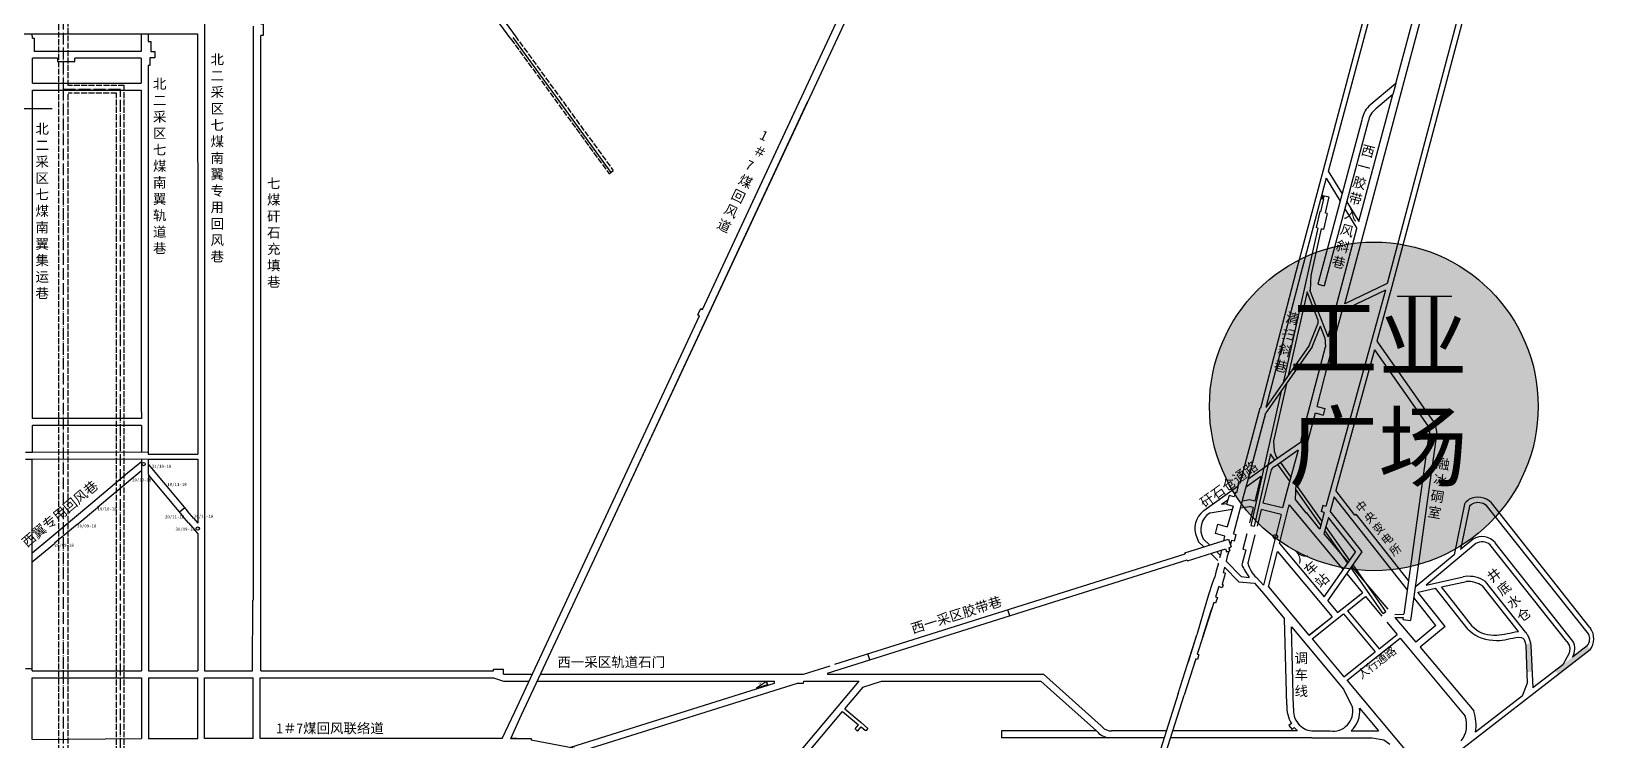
# Model space of a CAD drawing. Header units: millimetres. Extents: x 41513366 to 41522434, y 4590966 to 4600634.
# Drawn here: x 41518487 to 41519438, y 4595710 to 4596142 of the extents above; entities that cross this region are included whole.
import ezdxf

# ---------------------------------------------------------------- set-up
doc = ezdxf.new("R2010")
doc.units = ezdxf.units.MM
for name, pattern in [('ACAD_ISO02W100', [15, 12, -3]), ('ACAD_ISO04W100', [30, 24, -3, 0, -3]), ('新采区边界(5K)', [150, 125, -5, 15, -5])]:
    doc.linetypes.add(name, pattern=pattern)
doc.layers.get('0').update_dxf_attribs({"lineweight": 18})
for name, color, linetype, lineweight in [('12-1煤巷道', 5, 'Continuous', 18), ('12-2采区边界线', 7, 'Continuous', 18), ('2016年12煤进尺', 7, 'Continuous', 18), ('7煤巷道', 6, 'Continuous', 18), ('7煤巷道名称', 6, 'Continuous', 18), ('图纸改动标记', 2, 'Continuous', 18), ('岩巷', 30, 'Continuous', 18), ('岩巷巷道名称', 30, 'Continuous', 18), ('设计', 4, 'Continuous', 18)]:
    doc.layers.add(name, color=color, linetype=linetype, lineweight=lineweight)
doc.styles.add('仿宋_GB2312', font='')
doc.styles.add('正等线体', font='simhei.ttf')
doc.styles.get('仿宋_GB2312').set_extended_font_data('宋体')

msp = doc.modelspace()

# ---------------------------------------------------------------- hatches: boundary and pattern name
at = {"lineweight": -3}
for points in [[(41519399.64, 4595768.7617), (41519399.37, 4595769.9513), (41519399.2496, 4595770.1035), (41519396.5467, 4595768.0379), (41519397.2035, 4595751.851), (41519400.4009, 4595751.9807)], [(41519435.7684, 4595765.4215), (41519433.9895, 4595767.8384), (41519414.4714, 4595752.7218), (41519416.3083, 4595750.35)]]:
    msp.add_hatch(color=140, dxfattribs=at).paths.add_polyline_path(points, flags=0)
at = {"layer": '2016年12煤进尺', "lineweight": -3, "ltscale": 2}
h = msp.add_hatch(color=256, dxfattribs=at)
h.set_gradient(color1=(255, 255, 0), color2=(0, 255, 0), tint=1)
edge = h.paths.add_edge_path()
edge.add_arc((41519304.125, 4595913.485), 100, 0, 360)
at = {"layer": '岩巷', "lineweight": -3}
h = msp.add_hatch(color=140, dxfattribs=at)
edge = h.paths.add_edge_path(flags=0)
edge.add_arc((41519367.4102, 4595846.6909), 11.5036, 80.8345656, 80.9321199)
edge.add_line((41519369.2232, 4595858.0507), (41519369.0151, 4595858.0757))
edge.add_line((41519369.0151, 4595858.0757), (41519365.6046, 4595857.4856))
edge.add_line((41519365.6046, 4595857.4856), (41519369.2425, 4595858.0476))
h = msp.add_hatch(color=256, dxfattribs=at)
edge = h.paths.add_edge_path(flags=0)
edge.add_line((41519370.3479, 4595772.3365), (41519372.6669, 4595771.7249))
edge.add_spline(control_points=[(41519372.6669, 4595771.7249), (41519372.6679, 4595771.7247), (41519372.669, 4595771.7244), (41519372.6701, 4595771.7242)], knot_values=[0, 0, 0, 0, 0.00328464, 0.00328464, 0.00328464, 0.00328464], weights=[1, 1, 1, 1], degree=3, periodic=0)
edge.add_line((41519372.6701, 4595771.7242), (41519376.8006, 4595771.1573))
edge.add_line((41519376.8006, 4595771.1573), (41519370.3479, 4595772.3365))
h = msp.add_hatch(color=140, dxfattribs=at)
edge = h.paths.add_edge_path(flags=0)
edge.add_line((41519425.9098, 4595762.8889), (41519425.9812, 4595763.1432))
edge.add_line((41519425.9812, 4595763.1432), (41519426.1567, 4595763.772))
edge.add_line((41519426.1567, 4595763.772), (41519424.9905, 4595760.8688))
edge.add_line((41519424.9905, 4595760.8688), (41519425.2991, 4595761.4444))
edge.add_line((41519425.2991, 4595761.4444), (41519425.4946, 4595761.8317))
edge.add_line((41519425.4946, 4595761.8317), (41519425.6337, 4595762.1774))
edge.add_line((41519425.6337, 4595762.1774), (41519425.8051, 4595762.5866))
edge.add_arc((41519416.2452, 4595766.0675), 10.1739, 339.9926407, 341.7945488)
h = msp.add_hatch(color=140, dxfattribs=at)
edge = h.paths.add_edge_path(flags=0)
edge.add_line((41519425.76, 4595769.6699), (41519425.5424, 4595770.1455))
edge.add_line((41519425.5424, 4595770.1455), (41519425.3443, 4595770.6054))
edge.add_line((41519425.3443, 4595770.6054), (41519426.2854, 4595767.5525))
edge.add_line((41519426.2854, 4595767.5525), (41519426.2289, 4595767.9535))
edge.add_line((41519426.2289, 4595767.9535), (41519426.1767, 4595768.2753))
edge.add_arc((41519416.2447, 4595766.0674), 10.1744, 12.5327362, 12.8325188)
edge.add_line((41519426.165, 4595768.3272), (41519425.9943, 4595768.917))
edge.add_line((41519425.9943, 4595768.917), (41519425.8211, 4595769.5041))
edge.add_arc((41519416.2452, 4595766.0675), 10.1739, 19.7416584, 20.7369222)
h = msp.add_hatch(color=140, dxfattribs=at)
edge = h.paths.add_edge_path(flags=0)
edge.add_line((41519426.4174, 4595766.2502), (41519426.407, 4595766.4807))
edge.add_line((41519426.407, 4595766.4807), (41519426.3809, 4595766.9417))
edge.add_line((41519426.3809, 4595766.9417), (41519426.3424, 4595767.3144))
edge.add_line((41519426.3424, 4595767.3144), (41519426.2391, 4595764.1623))
edge.add_arc((41519416.2451, 4595766.0675), 10.1739, 349.206641, 352.3249143)
edge.add_line((41519426.3279, 4595764.7088), (41519426.3462, 4595764.8765))
edge.add_line((41519426.3462, 4595764.8765), (41519426.3677, 4595765.0463))
edge.add_arc((41519416.2452, 4595766.0675), 10.1739, 354.2393118, 355.5571666)
edge.add_line((41519426.3885, 4595765.2794), (41519426.4027, 4595765.5195))
edge.add_line((41519426.4027, 4595765.5195), (41519426.41, 4595765.6377))
edge.add_arc((41519416.2451, 4595766.0675), 10.174, 357.5788368, 361.0285887)

# ---------------------------------------------------------------- linework, layer by layer
at = {"color": 1, "lineweight": -3, "ltscale": 0.001}
msp.add_line((41518780.241, 4596137.8456), (41518839.956, 4596055.863), dxfattribs=at)
at = {"color": 3, "lineweight": -3, "ltscale": 0.001}
msp.add_line((41518838.8243, 4596055.0388), (41518841.4109, 4596056.9228), dxfattribs=at)
at = {"color": 3, "lineweight": -3}
for centre in [(41518555.65, 4595878.394), (41518588.571, 4595839.161)]:
    msp.add_circle(centre, 1, dxfattribs=at)
at = {"lineweight": -3}
msp.add_circle((41519244.2795, 4595834.1239), 1.3205, dxfattribs=at)
at = {"layer": '12-1煤巷道', "color": 3, "linetype": 'ByBlock', "lineweight": -3, "ltscale": 2}
msp.add_lwpolyline([(41518487.891, 4595753.7653), (41518483.691, 4595753.7653)], dxfattribs=at)
at = {"layer": '12-2采区边界线', "linetype": '新采区边界(5K)', "lineweight": -3}
msp.add_line((41518499.9987, 4596094.4575), (41516900, 4596094.4575), dxfattribs=at)
at = {"layer": '2016年12煤进尺', "color": 2, "lineweight": -3, "ltscale": 2}
for p, q in [((41519317.4664, 4596109.8829), (41519315.6704, 4596103.1666)), ((41518580.7115, 4595851.8048), (41518577.4909, 4595849.109))]:
    msp.add_line(p, q, dxfattribs=at)
at = {"layer": '2016年12煤进尺', "color": 30, "lineweight": -3, "ltscale": 2}
msp.add_line((41519318.318, 4595980.4673), (41519351.6007, 4595980.4673), dxfattribs=at)
at = {"layer": '2016年12煤进尺', "lineweight": 30, "ltscale": 2}
msp.add_circle((41519304.125, 4595913.485), 100, dxfattribs=at)
at = {"layer": '7煤巷道', "lineweight": -3}
for p, q in [((41518827.083, 4595814.5363), (41519025.8263, 4596240.7427)), ((41518895.6539, 4595972.4717), (41519021.6573, 4596242.6867)), ((41518779.1093, 4596137.0214), (41518749.9214, 4596177.0934)), ((41518752.508, 4596178.9774), (41518781.6959, 4596138.9054)), ((41518456.9335, 4596140.232), (41518554.197, 4596140.232)), ((41518487.9337, 4596137.46), (41518487.9335, 4596140.232)), ((41518626.884, 4596085.477), (41518626.884, 4596139.1949)), ((41518487.9354, 4596110.0632), (41518487.9344, 4596125.26)), ((41518497.835, 4596125.26), (41518487.9344, 4596125.26)), ((41518497.835, 4596129.46), (41518489.0342, 4596129.46)), ((41518554.187, 4596129.46), (41518497.835, 4596129.46)), ((41518503.335, 4596125.26), (41518497.835, 4596125.26)), ((41518503.335, 4596125.26), (41518503.335, 4596123.26)), ((41518554.1832, 4596125.26), (41518513.835, 4596125.26)), ((41518513.835, 4596123.26), (41518513.835, 4596125.26)), ((41518562.387, 4596125.4561), (41518559.3833, 4596125.4589)), ((41518559.987, 4596129.4561), (41518562.387, 4596129.4561)), ((41518562.387, 4596129.4561), (41518562.387, 4596125.4561)), ((41518503.335, 4596123.26), (41518513.835, 4596123.26)), ((41518487.9479, 4595906.051), (41518487.9356, 4596105.8632)), ((41518827.083, 4595814.5363), (41518959.827, 4596099.2067)), ((41518895.6539, 4595972.4717), (41518955.658, 4596101.1507)), ((41518892.7914, 4595969.1723), (41518894.5664, 4595972.9788)), ((41518894.5664, 4595972.9788), (41518895.6539, 4595972.4717)), ((41518822.914, 4595816.4803), (41518893.879, 4595968.6652)), ((41518892.6563, 4595966.0432), (41518893.879, 4595968.6652)), ((41518892.7914, 4595969.1723), (41518893.879, 4595968.6652)), ((41518487.9492, 4595885.6339), (41518487.9482, 4595901.851)), ((41518483.7492, 4595885.6277), (41518487.9492, 4595885.6339)), ((41518483.7494, 4595881.4206), (41518487.9494, 4595881.4269)), ((41518487.891, 4595752.4653), (41518487.891, 4595881.4268)), ((41518554.293, 4595881.5263), (41518558.4933, 4595881.2961)), ((41518558.4885, 4595884.4961), (41518588.5799, 4595884.4878)), ((41518558.4933, 4595881.2961), (41518588.5803, 4595881.2878)), ((41518822.914, 4595816.4803), (41518842.6022, 4595858.7019)), ((41518827.083, 4595814.5363), (41518846.7713, 4595856.7578)), ((41518781.4829, 4595727.6311), (41518822.914, 4595816.4803)), ((41518785.652, 4595725.687), (41518827.083, 4595814.5363)), ((41518487.891, 4595710.7548), (41518487.891, 4595748.2653)), ((41518588.533, 4595711.152), (41518588.533, 4595748.2738)), ((41518592.733, 4595711.352), (41518592.733, 4595748.2741)), ((41518773.8919, 4595711.352), (41518781.4829, 4595727.6311)), ((41518778.9674, 4595711.352), (41518785.652, 4595725.687)), ((41518588.533, 4595711.152), (41518558.616, 4595711.152)), ((41518622.284, 4595711.352), (41518592.733, 4595711.352)), ((41518622.284, 4595711.352), (41518592.733, 4595711.352)), ((41518773.8919, 4595711.352), (41518626.484, 4595711.352)), ((41518782.7592, 4595711.352), (41518778.9674, 4595711.352)), ((41518782.7592, 4595711.352), (41518779.4743, 4595711.352))]:
    msp.add_line(p, q, dxfattribs=at)
at = {"layer": '7煤巷道', "lineweight": -3, "ltscale": 0.3}
msp.add_line((41518456.9335, 4596140.232), (41518588.4872, 4596140.232), dxfattribs=at)
at = {"layer": '7煤巷道', "lineweight": -3}
for points in [[(41518592.6523, 4596260.6741), (41518592.668, 4596188.3853), (41518592.7, 4596108.0844, -0.00001825), (41518592.7, 4596108.0843), (41518592.73, 4596015.9194), (41518592.773, 4595936.3565, -0.00010203), (41518592.773, 4595936.3561), (41518592.7339, 4595752.4741)], [(41518588.4872, 4596140.232), (41518588.5, 4596108.0828), (41518588.53, 4596015.9179, 0.00005374), (41518588.53, 4596015.9172), (41518588.573, 4595936.3549), (41518588.5799, 4595884.4878)]]:
    msp.add_lwpolyline(points, format="xyb", dxfattribs=at)
for points in [[(41518709.4582, 4596208.2408), (41518691.9107, 4596195.4594), (41518692.3817, 4596194.8127), (41518656.0072, 4596168.3193), (41518655.5369, 4596168.9651), (41518649.8786, 4596164.8439), (41518650.4086, 4596164.1163), (41518646.6903, 4596161.4081), (41518646.1604, 4596162.1356), (41518626.884, 4596148.0949), (41518626.884, 4596146.1949), (41518628.384, 4596146.1949), (41518628.384, 4596139.1949), (41518626.884, 4596139.1949)], [(41518622.284, 4596144.7453), (41518622.284, 4595795.477)], [(41518487.9342, 4596137.46), (41518489.0342, 4596137.46), (41518489.0342, 4596129.46)], [(41518554.197, 4596140.232), (41518554.187, 4596129.46)], [(41518558.387, 4596135.46), (41518559.987, 4596135.46), (41518559.987, 4596129.46)], [(41518558.397, 4596140.232), (41518558.3926, 4596135.46)], [(41518554.1832, 4596125.26), (41518554.1691, 4596110.0811)], [(41518559.3833, 4596125.46), (41518559.3833, 4596120.96), (41518558.3792, 4596120.9609)], [(41518558.3792, 4596120.9609), (41518558.316, 4596052.6032), (41518558.368, 4596002.4409), (41518558.365, 4595985.4028), (41518558.445, 4595913.538), (41518558.4885, 4595884.4961)], [(41518487.9354, 4596110.0632), (41518554.1691, 4596110.0811)], [(41518487.9356, 4596105.8632), (41518554.1653, 4596105.8811)], [(41518554.1653, 4596105.8811), (41518554.116, 4596052.604), (41518554.168, 4596002.44), (41518554.165, 4595985.403), (41518554.245, 4595913.537), (41518554.2562, 4595906.051)], [(41518626.884, 4595752.477), (41518626.884, 4596085.477)], [(41518554.2562, 4595906.051), (41518487.9479, 4595906.051)], [(41518554.2625, 4595901.851), (41518487.9482, 4595901.851)], [(41518554.2625, 4595901.851), (41518554.2867, 4595885.7333)], [(41518487.9492, 4595885.6339), (41518558.4866, 4595885.7396)], [(41518487.9494, 4595881.4269), (41518554.293, 4595881.5263)], [(41518554.293, 4595881.5263), (41518554.321, 4595862.799), (41518554.415, 4595818.215), (41518554.415, 4595772.965), (41518554.4153, 4595752.4709)], [(41518558.4933, 4595881.2961), (41518558.521, 4595862.8004), (41518558.615, 4595818.2169), (41518558.615, 4595772.965), (41518558.6153, 4595752.4712)], [(41518588.5803, 4595881.2878), (41518588.5665, 4595842.4381)], [(41518588.5642, 4595835.9174), (41518588.5345, 4595752.4738)], [(41518621.884, 4595752.4766), (41518622.0773, 4595795.477)], [(41518487.891, 4595752.4653), (41518554.4153, 4595752.4709)], [(41518487.891, 4595748.2653), (41518554.4154, 4595748.2709)], [(41518554.4154, 4595748.2709), (41518554.416, 4595711.3525)], [(41518558.6153, 4595752.4712), (41518588.5345, 4595752.4738)], [(41518558.6154, 4595748.2712), (41518588.533, 4595748.2738)], [(41518558.6154, 4595748.2712), (41518558.616, 4595711.152)], [(41518592.733, 4595748.2741), (41518622.3145, 4595748.2766)], [(41518592.7339, 4595752.4741), (41518621.884, 4595752.4765)], [(41518622.284, 4595711.352), (41518622.3145, 4595748.2766)], [(41518626.484, 4595711.352), (41518626.5141, 4595748.2769)], [(41518626.5141, 4595748.2769), (41518639.2533, 4595748.278), (41518679.6813, 4595748.281), (41518768.564, 4595748.3012)], [(41518626.884, 4595752.477), (41518639.2529, 4595752.478), (41518679.6809, 4595752.481), (41518768.564, 4595752.5012)], [(41518487.891, 4595710.7548), (41518554.416, 4595711.3525)], [(41518778.9674, 4595711.352), (41518791.494, 4595711.352), (41518791.494, 4595710.652), (41519051.0502, 4595661.0141)]]:
    msp.add_lwpolyline(points, dxfattribs=at)
at = {"layer": '图纸改动标记', "color": 3, "linetype": 'ACAD_ISO02W100', "lineweight": -3, "ltscale": 0.3}
for p, q in [((41518504.1, 4596106.342), (41518504.1, 4596148.5)), ((41518509.7, 4596108.642), (41518509.7, 4596148.5)), ((41518779.1093, 4596137.0214), (41518838.8244, 4596055.0387)), ((41518781.6959, 4596138.9054), (41518841.411, 4596056.9228)), ((41518504.1, 4595298.824), (41518504.1, 4596106.342)), ((41518543.8, 4596108.642), (41518509.7, 4596108.642)), ((41518543.8, 4596038.104), (41518543.8, 4596108.642)), ((41518539.2, 4596104.042), (41518509.7, 4596104.042)), ((41518509.7, 4595298.824), (41518509.7, 4596104.042)), ((41518539.2, 4596038.104), (41518539.2, 4596104.042)), ((41518539.2, 4595595.112), (41518539.2, 4596038.104)), ((41518543.8, 4595595.112), (41518543.8, 4596038.104))]:
    msp.add_line(p, q, dxfattribs=at)
at = {"layer": '图纸改动标记', "color": 3, "linetype": 'ByBlock', "lineweight": -3, "ltscale": 2}
for points in [[(41519082.6044, 4595786.0198), (41519081.4315, 4595789.7392)], [(41518997.5204, 4595759.1903), (41518996.3476, 4595762.9097)]]:
    msp.add_lwpolyline(points, dxfattribs=at)
at = {"layer": '岩巷', "lineweight": -3}
for p, q in [((41519327.0781, 4596258.6528), (41519273.2411, 4596057.2658)), ((41519327.0781, 4596258.6528), (41519273.2411, 4596057.2658)), ((41519328.8349, 4596252.834), (41519276.3325, 4596056.4394)), ((41519317.4664, 4596109.8829), (41519346.3949, 4596218.0586)), ((41519357.7349, 4596159.468), (41519312.2539, 4595988.1733)), ((41519360.8259, 4596158.6398), (41519315.1117, 4595986.4671)), ((41519317.4664, 4596109.8829), (41519301.015, 4596096.1252)), ((41519295.0236, 4596025.9598), (41519315.6704, 4596103.1666)), ((41519315.6704, 4596103.1666), (41519305.3113, 4596094.5038)), ((41519315.6704, 4596103.1666), (41519305.3113, 4596094.5038)), ((41519273.2411, 4596057.2658), (41519256.6791, 4595995.1598)), ((41519273.2411, 4596057.2658), (41519256.6791, 4595995.1598)), ((41519275.2213, 4596052.2725), (41519259.771, 4595994.3353)), ((41519275.2213, 4596052.2725), (41519259.771, 4595994.3353)), ((41519275.2213, 4596052.2725), (41519259.771, 4595994.3353)), ((41519273.2411, 4596057.2658), (41519273.2411, 4596057.2658)), ((41519275.2213, 4596052.2725), (41519283.6619, 4596038.4381)), ((41519275.2213, 4596052.2725), (41519283.6619, 4596038.4381)), ((41519275.2213, 4596052.2725), (41519283.6619, 4596038.4381)), ((41519276.3615, 4596056.5477), (41519284.8061, 4596042.7067)), ((41519276.3615, 4596056.5477), (41519284.8061, 4596042.7067)), ((41519276.3615, 4596056.5477), (41519284.8061, 4596042.7067)), ((41519273.4297, 4596039.6622), (41519271.6688, 4596031.862)), ((41519272.5055, 4596041.9258), (41519272.0589, 4596039.9763)), ((41519272.0589, 4596039.9763), (41519273.4297, 4596039.6622)), ((41519272.6558, 4596041.6862), (41519272.2985, 4596040.1266)), ((41519272.2985, 4596040.1266), (41519273.6305, 4596041.4628)), ((41519272.2985, 4596040.1266), (41519273.2732, 4596039.9032)), ((41519272.5055, 4596041.9258), (41519276.7795, 4596040.9466)), ((41519272.6558, 4596041.6862), (41519273.6305, 4596041.4628)), ((41519273.6305, 4596041.4628), (41519273.2732, 4596039.9032)), ((41519276.7795, 4596040.9466), (41519274.5844, 4596031.1889)), ((41519271.1803, 4596031.9687), (41519268.9794, 4596022.2199)), ((41519271.6688, 4596031.862), (41519271.2289, 4596031.9636)), ((41519275.7555, 4596030.927), (41519273.559, 4596021.1626)), ((41519275.8084, 4596030.9063), (41519274.5844, 4596031.1889)), ((41519286.539, 4596033.7223), (41519293.8813, 4596021.6881)), ((41519287.6833, 4596037.991), (41519295.0236, 4596025.9598)), ((41519270.1486, 4596021.95), (41519248.8903, 4595927.7857)), ((41519272.0974, 4596021.5001), (41519265.7142, 4595993.1249)), ((41519270.1486, 4596021.95), (41519268.9794, 4596022.2199)), ((41519270.1486, 4596021.95), (41519270.1486, 4596021.95)), ((41519273.5589, 4596021.1626), (41519272.0974, 4596021.5001)), ((41519276.2806, 4595955.872), (41519293.8813, 4596021.6881)), ((41519256.6791, 4595995.1598), (41519235.1446, 4595912.4225)), ((41519256.6791, 4595995.1598), (41519235.1446, 4595912.4225)), ((41519259.786, 4595994.3937), (41519238.4627, 4595912.8583)), ((41519259.786, 4595994.3937), (41519238.4627, 4595912.8583)), ((41519256.6791, 4595995.1598), (41519256.6791, 4595995.1598)), ((41519265.7142, 4595993.1249), (41519265.3789, 4595984.2216)), ((41519263.4856, 4595983.2181), (41519252.0254, 4595932.2738)), ((41519262.1365, 4595987.212), (41519262.1365, 4595987.212)), ((41519270.0544, 4595966.3495), (41519263.4856, 4595983.2181)), ((41519265.2797, 4595984.1226), (41519265.3789, 4595984.2216)), ((41519276.2806, 4595955.872), (41519265.2797, 4595984.1226)), ((41519265.6385, 4595988.2132), (41519265.6385, 4595988.2132)), ((41519270.0772, 4595987.7593), (41519273.9408, 4595986.7237)), ((41519311.1441, 4595984.1067), (41519274.9872, 4595852.5734)), ((41519311.1441, 4595984.1067), (41519284.8475, 4595971.6497)), ((41519312.2539, 4595988.1733), (41519286.4061, 4595975.9289)), ((41519315.1117, 4595986.4671), (41519305.9687, 4595953.2062)), ((41519264.7406, 4595950.4761), (41519270.0851, 4595963.6467)), ((41519269.3996, 4595963.3185), (41519269.3996, 4595963.3185)), ((41519270.0544, 4595966.3495), (41519270.0851, 4595963.6467)), ((41519272.8632, 4595964.648), (41519272.8632, 4595964.648)), ((41519278.8423, 4595949.1937), (41519284.8475, 4595971.6497)), ((41519266.5938, 4595949.7241), (41519271.6635, 4595962.2173)), ((41519274.417, 4595955.1463), (41519271.6635, 4595962.2173)), ((41519274.417, 4595955.1463), (41519274.6447, 4595949.7385)), ((41519264.7406, 4595950.4761), (41519238.4627, 4595912.8583)), ((41519266.6207, 4595949.794), (41519238.4941, 4595909.5073)), ((41519259.9967, 4595893.2377), (41519274.6447, 4595949.7385)), ((41519264.7406, 4595950.4761), (41519264.7406, 4595950.4761)), ((41519269.5566, 4595913.3765), (41519278.8423, 4595949.1937)), ((41519304.5232, 4595947.948), (41519280.9832, 4595862.3131)), ((41519304.5232, 4595947.948), (41519336.9595, 4595901.6244)), ((41519305.9687, 4595953.2062), (41519340.3999, 4595904.0334)), ((41519250.9019, 4595927.2794), (41519243.0303, 4595892.2878)), ((41519247.76, 4595922.7792), (41519229.2973, 4595840.9982)), ((41519235.1436, 4595912.4215), (41519234.8943, 4595912.488)), ((41519235.1446, 4595912.4225), (41519235.1446, 4595912.4225)), ((41519264.0623, 4595892.1837), (41519268.5528, 4595909.5044)), ((41519268.5528, 4595909.5044), (41519273.3824, 4595908.2103)), ((41519269.5566, 4595913.3765), (41519274.3862, 4595912.0824)), ((41519274.3862, 4595912.0824), (41519273.3824, 4595908.2103)), ((41519338.1399, 4595896.7066), (41519337.8614, 4595894.7261)), ((41519259.5278, 4595891.5601), (41519240.6313, 4595878.4844)), ((41519243.0282, 4595892.3152), (41519243.514, 4595886.1671)), ((41519264.0755, 4595892.2164), (41519256.7576, 4595866.1646)), ((41519259.9967, 4595893.2377), (41519259.5278, 4595891.5601)), ((41519337.4564, 4595894.7809), (41519322.3149, 4595786.9787)), ((41519342.2902, 4595896.124), (41519326.4299, 4595783.2044)), ((41519337.8614, 4595894.7261), (41519337.4566, 4595894.7829)), ((41518545.8822, 4595872.9391), (41518554.2952, 4595879.9986)), ((41518558.4978, 4595878.2678), (41518560.4872, 4595875.8989)), ((41519242.2124, 4595879.6233), (41519227.4345, 4595869.0737)), ((41519241.293, 4595884.5649), (41519231.4057, 4595840.6125)), ((41519239.631, 4595886.9189), (41519239.631, 4595886.9189)), ((41519243.96, 4595880.7877), (41519241.293, 4595884.5649)), ((41519241.994, 4595878.981), (41519241.994, 4595878.981)), ((41519243.514, 4595886.1671), (41519244.4856, 4595883.4166)), ((41519258.1794, 4595886.7357), (41519244.0968, 4595876.991)), ((41519245.6047, 4595881.9258), (41519244.419, 4595883.6051)), ((41519245.6816, 4595878.1972), (41519245.6816, 4595878.1972)), ((41519252.9559, 4595868.0466), (41519245.8057, 4595878.1735)), ((41519253.6502, 4595870.5308), (41519247.4505, 4595879.3116)), ((41519258.1794, 4595886.7357), (41519250.5637, 4595859.4878)), ((41518524.8144, 4595855.2612), (41518545.882, 4595872.9393)), ((41518527.5456, 4595852.0703), (41518548.5819, 4595869.7218)), ((41518548.5819, 4595869.7218), (41518554.3034, 4595874.5228)), ((41518558.5076, 4595871.7235), (41518579.1837, 4595847.0923)), ((41518560.4872, 4595875.8989), (41518582.3991, 4595849.7914)), ((41519235.4421, 4595870.8072), (41519226.4775, 4595864.402)), ((41519235.4421, 4595870.8072), (41519231.7299, 4595855.8242)), ((41519241.595, 4595874.8502), (41519236.5832, 4595854.6217)), ((41519221.6213, 4595864.9237), (41519200.6916, 4595849.9825)), ((41519233.6511, 4595860.3031), (41519233.6511, 4595860.3031)), ((41519235.7542, 4595859.8561), (41519235.7542, 4595859.8561)), ((41519250.5637, 4595859.4878), (41519248.6193, 4595851.6396)), ((41519250.5637, 4595859.4878), (41519250.5637, 4595859.4878)), ((41519256.7668, 4595866.3857), (41519256.3637, 4595856.7208)), ((41519271.8749, 4595841.2512), (41519256.6197, 4595862.8575)), ((41519272.561, 4595843.7471), (41519256.7562, 4595866.1317)), ((41519292.6728, 4595847.2414), (41519280.9477, 4595862.3589)), ((41518512.4642, 4595844.8982), (41518524.8144, 4595855.2612)), ((41518515.1639, 4595841.6808), (41518527.5141, 4595852.0438)), ((41518586.1596, 4595845.3134), (41518582.4005, 4595849.7926)), ((41519200.6916, 4595849.9825), (41519200.597, 4595849.9029)), ((41519200.597, 4595849.9029), (41519200.597, 4595849.9029)), ((41519204.4737, 4595848.6802), (41519217.9394, 4595850.8366)), ((41519215.2522, 4595856.3815), (41519211.4789, 4595853.6854)), ((41519214.6799, 4595854.2445), (41519211.4789, 4595853.6854)), ((41519223.013, 4595851.649), (41519228.4406, 4595852.5182)), ((41519228.4195, 4595856.6444), (41519224.1466, 4595855.898)), ((41519231.7299, 4595855.8242), (41519228.4195, 4595856.6444)), ((41519230.768, 4595851.9416), (41519228.4406, 4595852.5182)), ((41519230.768, 4595851.9416), (41519228.4423, 4595842.5547)), ((41519235.6212, 4595850.7391), (41519233.1158, 4595840.6271)), ((41519247.6573, 4595847.757), (41519235.6212, 4595850.7391)), ((41519248.6193, 4595851.6396), (41519236.5832, 4595854.6217)), ((41519246.7095, 4595830.1391), (41519252.5276, 4595853.6126)), ((41519252.5276, 4595853.6126), (41519285.5046, 4595814.0281)), ((41519256.3637, 4595856.7208), (41519262.812, 4595848.6668)), ((41519273.0588, 4595853.1036), (41519272.0515, 4595849.4395)), ((41519273.98, 4595848.9094), (41519272.0515, 4595849.4395)), ((41519274.9872, 4595852.5734), (41519273.0588, 4595853.1036)), ((41519279.9052, 4595858.3914), (41519277.513, 4595849.6891)), ((41519297.0737, 4595824.9707), (41519277.513, 4595849.6891)), ((41519324.4406, 4595802.1127), (41519279.9052, 4595858.3914)), ((41519359.2471, 4595853.9108), (41519352.9903, 4595823.1026)), ((41519362.2848, 4595852.7901), (41519356.9187, 4595826.3671)), ((41519359.4026, 4595854.2866), (41519359.2488, 4595853.9023)), ((41519359.7618, 4595854.7887), (41519359.4026, 4595854.2866)), ((41519360.2456, 4595855.3325), (41519359.7618, 4595854.7887)), ((41519361.0923, 4595856.0576), (41519360.2456, 4595855.3325)), ((41519362.1676, 4595856.9304), (41519361.0923, 4595856.0576)), ((41519361.8879, 4595850.8359), (41519361.8879, 4595850.8359)), ((41519362.2911, 4595852.8101), (41519362.2848, 4595852.7901)), ((41519362.2848, 4595852.7901), (41519362.2848, 4595852.7901)), ((41519362.3914, 4595853.0182), (41519362.2911, 4595852.8101)), ((41519362.5225, 4595853.1723), (41519362.3914, 4595853.0182)), ((41519362.522, 4595853.1726), (41519363.3469, 4595853.7907)), ((41519363.3469, 4595853.7907), (41519364.1203, 4595854.2285)), ((41519364.2037, 4595854.2587), (41519364.1035, 4595854.2201)), ((41519434.6508, 4595775.0014), (41519372.7281, 4595853.2522)), ((41519435.6498, 4595778.8957), (41519375.6432, 4595854.7252)), ((41518498.6622, 4595833.3163), (41518512.4645, 4595844.8978)), ((41518515.1639, 4595841.6808), (41518501.413, 4595830.1466)), ((41518582.9433, 4595842.6136), (41518579.1837, 4595847.0923)), ((41518582.9385, 4595842.6095), (41518585.5102, 4595839.5459)), ((41518586.1596, 4595845.3134), (41518588.5665, 4595842.4381)), ((41519204.4737, 4595848.6802), (41519204.4737, 4595848.6802)), ((41519229.2973, 4595840.9982), (41519231.4057, 4595840.6125)), ((41519247.6573, 4595847.757), (41519236.9607, 4595804.5843)), ((41519262.7819, 4595848.6947), (41519263.1294, 4595848.9769)), ((41519271.1954, 4595838.7795), (41519263.1272, 4595848.9752)), ((41519273.98, 4595848.9094), (41519271.1954, 4595838.7795)), ((41519276.461, 4595845.8618), (41519273.7325, 4595835.9361)), ((41519289.5078, 4595819.7449), (41519274.9497, 4595840.3639)), ((41519293.0853, 4595824.8539), (41519276.461, 4595845.8618)), ((41519292.6658, 4595847.2687), (41519293.3681, 4595847.8244)), ((41519325.2095, 4595807.587), (41519293.3681, 4595847.8244)), ((41518487.891, 4595824.2781), (41518498.6622, 4595833.3163)), ((41518487.891, 4595818.7959), (41518501.3596, 4595830.1017)), ((41518585.5102, 4595839.5459), (41518588.5642, 4595835.9174)), ((41519195.953, 4595836.8029), (41519195.953, 4595836.8029)), ((41519196.4228, 4595833.6749), (41519197.4559, 4595831.1518)), ((41519197.4559, 4595831.1518), (41519200.7803, 4595827.9501)), ((41519199.6406, 4595836.0191), (41519199.6406, 4595836.0191)), ((41519200.3257, 4595832.8721), (41519204.2755, 4595829.0523)), ((41519215.7967, 4595832.6852), (41519217.3003, 4595827.9167)), ((41519226.7879, 4595835.8774), (41519224.4632, 4595826.4949)), ((41519231.8208, 4595835.4001), (41519227.5074, 4595817.9907)), ((41519271.246, 4595831.1437), (41519271.246, 4595831.1437)), ((41519273.7325, 4595835.9361), (41519288.5773, 4595818.4161)), ((41519288.2887, 4595818.004), (41519274.2636, 4595837.8681)), ((41519364.5312, 4595832.6933), (41519356.9187, 4595826.3671)), ((41519377.8978, 4595830.5716), (41519377.9108, 4595830.5601)), ((41519377.9108, 4595830.5601), (41519378.0267, 4595830.4415)), ((41519425.305, 4595770.6967), (41519378.0267, 4595830.4415)), ((41519189.1715, 4595824.2895), (41519189.3369, 4595823.765)), ((41519204.8813, 4595824.0006), (41519208.8298, 4595820.1978)), ((41519208.3637, 4595825.0987), (41519210.6536, 4595822.8843)), ((41519213.9623, 4595826.8641), (41519214.5491, 4595825.0034)), ((41519214.5137, 4595824.9922), (41519216.4565, 4595825.6048)), ((41519215.8698, 4595827.4656), (41519216.4565, 4595825.6048)), ((41519216.9996, 4595829.6151), (41519216.9996, 4595829.6151)), ((41519216.9996, 4595829.6141), (41519216.9996, 4595829.6141)), ((41519226.3065, 4595826.0856), (41519223.8234, 4595817.1165)), ((41519224.4632, 4595826.4949), (41519226.3065, 4595826.0856)), ((41519240.1362, 4595803.618), (41519245.4593, 4595825.095)), ((41519243.073, 4595828.878), (41519243.073, 4595828.878)), ((41519352.9903, 4595823.1026), (41519329.2645, 4595803.3857)), ((41519366.2224, 4595829.938), (41519335.9546, 4595804.7846)), ((41519421.5049, 4595770.342), (41519374.7274, 4595829.4541)), ((41519421.5049, 4595770.342), (41519374.7274, 4595829.4541)), ((41519190.5098, 4595820.0455), (41519190.6752, 4595819.521)), ((41519208.8298, 4595820.1978), (41519208.8298, 4595820.1978)), ((41519208.8298, 4595820.1978), (41519209.2614, 4595819.7588)), ((41519212.4668, 4595812.4005), (41519213.6185, 4595812.1011)), ((41519213.2956, 4595815.6555), (41519221.9911, 4595806.8108)), ((41519214.2156, 4595819.2841), (41519223.4538, 4595809.8875)), ((41519287.6271, 4595811.4804), (41519297.161, 4595800.0362)), ((41519309.8732, 4595787.4335), (41519290.2501, 4595815.2261)), ((41519290.7161, 4595815.8917), (41519312.666, 4595789.986)), ((41519311.4301, 4595788.6959), (41519291.4691, 4595816.967)), ((41519209.7822, 4595803.7834), (41519207.7831, 4595797.4934)), ((41519221.9911, 4595806.8108), (41519231.6172, 4595805.9063)), ((41519223.4538, 4595809.8875), (41519228.2529, 4595809.4365)), ((41519232.687, 4595809.2656), (41519236.9607, 4595804.5843)), ((41519240.1362, 4595803.618), (41519264.6705, 4595774.3227)), ((41519331.0575, 4595800.4102), (41519341.7487, 4595802.8015)), ((41519335.9546, 4595804.7846), (41519358.461, 4595809.8187)), ((41519361.6118, 4595777.7008), (41519341.7487, 4595802.8015)), ((41519345.2158, 4595803.577), (41519360.5307, 4595807.0026)), ((41519364.1974, 4595779.5902), (41519345.2158, 4595803.577)), ((41519359.7232, 4595809.9176), (41519358.4226, 4595809.8157)), ((41519392.1718, 4595776.4691), (41519370.2115, 4595804.2201)), ((41519396.643, 4595775.9758), (41519372.1157, 4595806.9706)), ((41519206.7229, 4595794.1578), (41519200.0934, 4595773.2968)), ((41519206.7239, 4595794.1588), (41519205.3631, 4595789.8772)), ((41519236.0111, 4595800.7516), (41519236.012, 4595800.755)), ((41519236.012, 4595800.755), (41519236.012, 4595800.755)), ((41519236.012, 4595800.755), (41519249.8401, 4595784.2435)), ((41519282.022, 4595788.055), (41519297.161, 4595800.0362)), ((41519282.022, 4595788.055), (41519296.3641, 4595799.4055)), ((41519288.1004, 4595789.0397), (41519299.0818, 4595797.7305)), ((41519299.0818, 4595797.7305), (41519309.004, 4595785.8203)), ((41519341.8854, 4595780.0679), (41519328.3855, 4595797.1275)), ((41519347.4456, 4595779.4876), (41519330.8102, 4595800.5094)), ((41519200.0934, 4595773.2968), (41519203.5316, 4595784.1146)), ((41519203.5307, 4595784.1149), (41519205.3631, 4595789.8772)), ((41519251.2717, 4595731.8718), (41519249.8401, 4595784.2435)), ((41519264.6705, 4595774.3227), (41519278.7273, 4595785.4474)), ((41519264.7085, 4595774.3528), (41519278.7273, 4595785.4474)), ((41519266.5702, 4595772.0003), (41519285.7472, 4595787.1773)), ((41519285.7472, 4595787.1773), (41519304.9725, 4595764.1)), ((41519288.1004, 4595789.0397), (41519307.3256, 4595765.9624)), ((41519308.176, 4595789.8372), (41519308.176, 4595789.8372)), ((41519309.794, 4595791.0128), (41519309.794, 4595791.0128)), ((41519309.8732, 4595787.4335), (41519311.4301, 4595788.6959)), ((41519310.8409, 4595788.0751), (41519310.8409, 4595788.0751)), ((41519315.8366, 4595785.3971), (41519315.8366, 4595785.3971)), ((41519316.8529, 4595784.9252), (41519322.0336, 4595784.9758)), ((41519316.8771, 4595785.0161), (41519329.6705, 4595769.917)), ((41519316.8914, 4595786.9256), (41519322.3149, 4595786.9787)), ((41519322.0336, 4595784.9758), (41519321.8746, 4595783.8442)), ((41519321.8746, 4595783.8442), (41519326.4299, 4595783.2044)), ((41519185.1432, 4595738.8038), (41519196.472, 4595774.4483)), ((41519191.2858, 4595758.1304), (41519196.472, 4595774.4483)), ((41519200.0934, 4595773.2968), (41519196.7283, 4595762.7091)), ((41519200.0934, 4595773.2968), (41519196.7283, 4595762.7091)), ((41519253.9766, 4595779.3043), (41519285.7127, 4595741.4096)), ((41519255.327, 4595729.9031), (41519253.9766, 4595779.3043)), ((41519307.3256, 4595765.9624), (41519318.3071, 4595774.6533)), ((41519312.1015, 4595782.1022), (41519318.3071, 4595774.6533)), ((41519341.8854, 4595780.0679), (41519329.6705, 4595769.917)), ((41519347.4456, 4595779.4876), (41519332.2565, 4595766.865)), ((41519361.6118, 4595777.7008), (41519362.51, 4595776.8035)), ((41519364.1974, 4595779.5902), (41519365.0493, 4595778.8571)), ((41519391.8098, 4595776.4933), (41519392.1718, 4595776.4691)), ((41519396.6328, 4595775.9929), (41519397.3039, 4595774.8605)), ((41519397.2984, 4595774.8679), (41519397.596, 4595774.4033)), ((41519397.596, 4595774.4033), (41519398.4939, 4595772.6091)), ((41519435.637, 4595778.9153), (41519436.0072, 4595778.3488)), ((41519266.5974, 4595772.0218), (41519285.8837, 4595748.9929)), ((41519285.8837, 4595748.9929), (41519304.9725, 4595764.1)), ((41519287.8065, 4595746.6887), (41519320.2279, 4595772.3476)), ((41519320.2279, 4595772.3476), (41519359.7009, 4595724.9656)), ((41519332.2565, 4595766.865), (41519364.9896, 4595728.2327)), ((41519435.7684, 4595765.4215), (41519344.6137, 4595694.8234)), ((41519392.0893, 4595773.004), (41519393.8354, 4595772.7988)), ((41519393.8354, 4595772.7988), (41519394.7823, 4595772.4204)), ((41519394.7823, 4595772.4204), (41519395.2557, 4595772.042)), ((41519395.2557, 4595772.042), (41519395.4618, 4595771.8361)), ((41519395.4618, 4595771.8361), (41519395.5239, 4595771.7121)), ((41519395.5239, 4595771.7121), (41519396.2146, 4595769.7799)), ((41519396.2146, 4595769.7799), (41519396.5467, 4595768.0379)), ((41519396.5467, 4595768.0379), (41519397.4811, 4595745.0095)), ((41519398.4939, 4595772.6091), (41519399.1155, 4595770.815)), ((41519399.1155, 4595770.815), (41519399.53, 4595769.5038)), ((41519399.53, 4595769.5038), (41519399.7501, 4595768.0196)), ((41519399.7501, 4595768.0196), (41519400.8004, 4595742.1338)), ((41519421.5035, 4595770.344), (41519423.0444, 4595768.1203)), ((41519423.0444, 4595768.1203), (41519423.3869, 4595766.2386)), ((41519423.3869, 4595766.2386), (41519423.0444, 4595763.3306)), ((41519433.9895, 4595767.8384), (41519424.9905, 4595760.8688)), ((41519195.8196, 4595759.85), (41519188.7647, 4595737.6528)), ((41519195.8196, 4595759.85), (41519194.9072, 4595756.9794)), ((41519419.0619, 4595756.2771), (41519400.8004, 4595742.1338)), ((41519423.0444, 4595763.3306), (41519419.0619, 4595756.2771)), ((41518937.5651, 4595682.7249), (41518990.9472, 4595746.3433)), ((41518993.3257, 4595742.6996), (41519004.5248, 4595746.3283)), ((41519287.8106, 4595746.692), (41519326.1384, 4595700.9265)), ((41519397.5083, 4595745.0801), (41519394.4714, 4595737.1912)), ((41518982.2155, 4595729.4032), (41518993.3899, 4595742.7204)), ((41519185.1432, 4595738.8038), (41519168.5642, 4595686.6406)), ((41519172.1651, 4595685.4961), (41519188.7647, 4595737.6528)), ((41519285.7127, 4595741.4096), (41519291.1175, 4595730.2836)), ((41519394.4937, 4595737.2494), (41519365.9834, 4595715.1685)), ((41519400.9497, 4595738.4549), (41519400.9544, 4595738.3385)), ((41518959.613, 4595702.4666), (41518980.9299, 4595727.8711)), ((41518980.9299, 4595727.8711), (41518990.6346, 4595719.7283)), ((41518982.2155, 4595729.4032), (41518992.1742, 4595721.0472)), ((41519251.545, 4595728.6009), (41519251.545, 4595728.6009)), ((41519255.327, 4595729.9031), (41519255.327, 4595729.9031)), ((41519295.45, 4595729.7828), (41519307.0058, 4595715.9844)), ((41518992.1667, 4595718.4428), (41518992.1914, 4595718.422)), ((41518992.1742, 4595721.0472), (41518996.3478, 4595717.5453)), ((41518992.1914, 4595718.422), (41518994.575, 4595716.422)), ((41518994.575, 4595716.422), (41518995.0568, 4595716.0178)), ((41518996.3478, 4595717.5453), (41518995.0568, 4595716.0178)), ((41519135.4013, 4595716.0488), (41519077.6445, 4595716.0488)), ((41519177.911, 4595716.0488), (41519144.6221, 4595716.0488)), ((41519257.7177, 4595716.0488), (41519181.8889, 4595716.0488)), ((41519253.9553, 4595720.5507), (41519252.4166, 4595719.2342)), ((41519252.4166, 4595719.2342), (41519254.3669, 4595716.9546)), ((41519255.7072, 4595718.1014), (41519254.3669, 4595716.9546)), ((41519258.721, 4595719.7131), (41519258.721, 4595719.7131)), ((41519176.5761, 4595711.8488), (41519077.5762, 4595711.8488)), ((41519266.3807, 4595711.8488), (41519180.5522, 4595711.8488)), ((41519268.04, 4595716.005), (41519268.04, 4595716.005)), ((41519303.2015, 4595711.7957), (41519310.2931, 4595710.6569)), ((41519310.2931, 4595710.6569), (41519313.839, 4595707.9995)), ((41519364.3621, 4595710.1183), (41519364.3621, 4595710.1183))]:
    msp.add_line(p, q, dxfattribs=at)
at = {"layer": '岩巷', "color": 0, "lineweight": -3}
for p, q in [((41519328.8349, 4596252.834), (41519276.3325, 4596056.4394)), ((41519273.2411, 4596057.2658), (41519256.6791, 4595995.1598)), ((41519235.1436, 4595912.4215), (41519234.8943, 4595912.488)), ((41519235.1446, 4595912.4225), (41519235.1446, 4595912.4225)), ((41519235.1446, 4595912.4225), (41519235.1446, 4595912.4225))]:
    msp.add_line(p, q, dxfattribs=at)
at = {"layer": '岩巷', "color": 5, "lineweight": -3}
msp.add_line((41519286.4061, 4595975.9289), (41519350.8138, 4596216.7772), dxfattribs=at)
at = {"layer": '岩巷', "lineweight": -3}
for points in [[(41519296.8418, 4596087.6067), (41519270.0772, 4595987.7593)], [(41519300.7765, 4596086.8364), (41519273.9408, 4595986.7237)], [(41519223.1315, 4595868.3941), (41519234.8943, 4595912.488)], [(41519227.2754, 4595867.2842), (41519238.4941, 4595909.5073)], [(41519227.2764, 4595867.2852), (41519238.4167, 4595909.4062)], [(41519235.1445, 4595912.4222), (41519235.1446, 4595912.4225)], [(41519223.1315, 4595868.3941), (41519222.6528, 4595866.5553), (41519222.0974, 4595866.7041)], [(41519223.1325, 4595868.3951), (41519222.6538, 4595866.5563), (41519222.0984, 4595866.7051)], [(41519220.6571, 4595860.9101), (41519219.9327, 4595861.1041), (41519219.2083, 4595858.3995), (41519216.0206, 4595859.2532), (41519214.5848, 4595853.8922), (41519218.4969, 4595852.8444), (41519214.9887, 4595840.2259)], [(41519220.6581, 4595860.9111), (41519219.9337, 4595861.1051), (41519219.2093, 4595858.4005), (41519216.0216, 4595859.2542), (41519214.5858, 4595853.8932), (41519218.4979, 4595852.8454), (41519214.9897, 4595840.2269)], [(41519218.8153, 4595835.9089), (41519218.8982, 4595836.2284), (41519224.8802, 4595858.6508)], [(41519221.487, 4595864.4252), (41519220.6571, 4595860.9101)], [(41519221.488, 4595864.4263), (41519220.6581, 4595860.9111)], [(41519221.487, 4595864.4252), (41519222.0974, 4595866.7041)], [(41519221.488, 4595864.4263), (41519222.0984, 4595866.7051)], [(41519224.8802, 4595858.6508), (41519225.163, 4595860.0244)], [(41519224.8802, 4595858.6508), (41519225.163, 4595860.0244)], [(41519224.8812, 4595858.6518), (41519225.164, 4595860.0254)], [(41519225.163, 4595860.0244), (41519226.1381, 4595863.1796)], [(41519225.164, 4595860.0254), (41519226.1391, 4595863.1806)], [(41519226.1381, 4595863.1796), (41519227.2754, 4595867.2842)], [(41519226.1391, 4595863.1806), (41519227.2764, 4595867.2852)], [(41519213.5769, 4595834.5479), (41519207.7328, 4595836.1131), (41519209.2463, 4595841.7639), (41519214.9887, 4595840.2259)], [(41519189.1715, 4595824.2895), (41519215.7967, 4595832.6852)], [(41519212.827, 4595831.7481), (41519213.5769, 4595834.5479)], [(41519212.827, 4595831.7481), (41519213.5769, 4595834.5479)], [(41519212.828, 4595831.7491), (41519213.5779, 4595834.5489)], [(41519216.9592, 4595828.9986), (41519217.6223, 4595831.3112)], [(41519217.6223, 4595831.3112), (41519217.8332, 4595832.1241)], [(41519217.8332, 4595832.1241), (41519219.3309, 4595831.7245)], [(41519218.8153, 4595835.9088), (41519220.3129, 4595835.5093)], [(41519219.3335, 4595831.7348), (41519220.3156, 4595835.5196)], [(41519246.7095, 4595830.1391), (41519274.0063, 4595797.6078)], [(41518976.2583, 4595756.575), (41519189.3369, 4595823.765)], [(41519190.6752, 4595819.521), (41519213.9623, 4595826.8641)], [(41519211.5518, 4595826.104), (41519211.3241, 4595825.0963), (41519210.8112, 4595823.1632), (41519210.2016, 4595821.2552), (41519210.2006, 4595821.2505)], [(41519211.5526, 4595826.1043), (41519211.3251, 4595825.0973), (41519210.8122, 4595823.1642), (41519210.2026, 4595821.2562), (41519210.2016, 4595821.2515)], [(41519215.9401, 4595825.442), (41519215.5352, 4595824.003), (41519214.9449, 4595822.09), (41519214.2156, 4595819.2841)], [(41519215.9391, 4595825.441), (41519215.5342, 4595824.002), (41519214.9439, 4595822.0889), (41519214.5013, 4595820.386)], [(41519215.8698, 4595827.4656), (41519217.3003, 4595827.9167)], [(41519215.9391, 4595825.441), (41519215.9393, 4595825.4417)], [(41519216.2101, 4595826.3862), (41519216.5842, 4595827.6909)], [(41519245.4593, 4595825.095), (41519278.7273, 4595785.4474)], [(41519274.0063, 4595797.6078), (41519293.0441, 4595824.795)], [(41519276.1358, 4595795.07), (41519297.0739, 4595824.971)], [(41518971.6921, 4595751.0458), (41519190.5098, 4595820.0455)], [(41519209.4935, 4595818.1154), (41519209.3211, 4595817.3511), (41519208.2954, 4595813.4848), (41519207.8987, 4595811.5214), (41519207.3318, 4595809.7613), (41519206.6563, 4595807.8774), (41519205.5414, 4595805.1312), (41519203.724, 4595799.4131), (41519202.3625, 4595794.8206), (41519196.4719, 4595774.4478)], [(41519213.6185, 4595812.1011), (41519213.2122, 4595810.1403), (41519212.7164, 4595808.0499), (41519212.1106, 4595806.1438), (41519211.8338, 4595805.0201)], [(41519213.2956, 4595815.6555), (41519212.4668, 4595812.4005)], [(41519211.8338, 4595805.0201), (41519212.5009, 4595804.808), (41519211.9557, 4595803.0926), (41519209.7822, 4595803.7834)], [(41519231.6172, 4595805.9063), (41519235.9495, 4595800.8239)], [(41519207.7831, 4595797.4934), (41519208.9267, 4595797.13), (41519207.8666, 4595793.7944), (41519206.7229, 4595794.1578)], [(41519207.7841, 4595797.4944), (41519208.9277, 4595797.131), (41519207.8676, 4595793.7954), (41519206.7239, 4595794.1588)], [(41519276.1358, 4595795.07), (41519282.022, 4595788.055)], [(41518957.1443, 4595750.5478), (41518973.4013, 4595755.6741)], [(41519196.7283, 4595762.7091), (41519197.6813, 4595762.4062), (41519196.7726, 4595759.5471), (41519195.8196, 4595759.85)], [(41518768.564, 4595752.5012), (41518768.564, 4595753.5012), (41518774.6193, 4595753.5012)], [(41518768.564, 4595748.3012), (41518774.6187, 4595746.3718)], [(41518774.6187, 4595746.3718), (41518790.2209, 4595746.3698)], [(41518774.6193, 4595750.5718), (41518774.6193, 4595753.5012)], [(41518774.6193, 4595750.5718), (41518792.1793, 4595750.5695)], [(41518795.2961, 4595746.3691), (41518939.4878, 4595746.3501)], [(41518797.2545, 4595750.5688), (41518957.1443, 4595750.5478)], [(41518815.5406, 4595706.0533), (41518939.4876, 4595745.1372)], [(41518824.2341, 4595704.3907), (41518953.3823, 4595745.1148)], [(41518928.6096, 4595742.0393), (41518935.2386, 4595744.2841), (41518934.6958, 4595745.9741), (41518928.6096, 4595742.0393)], [(41518935.3746, 4595743.8403), (41518934.7732, 4595745.7477)], [(41518934.8709, 4595745.4378), (41518935.3746, 4595743.8403)], [(41518939.4876, 4595745.1372), (41518939.4878, 4595746.3501)], [(41518953.3823, 4595745.1148), (41518957.052, 4595745.0321), (41518957.2924, 4595746.3478)], [(41518957.2924, 4595746.3478), (41518990.9472, 4595746.3433)], [(41518971.6921, 4595751.0458), (41518971.6921, 4595750.5459)], [(41518971.6921, 4595750.5459), (41519031.2923, 4595750.538), (41519103.0771, 4595750.5431), (41519138.1982, 4595719.1821)], [(41519004.5657, 4595746.3415), (41519031.2917, 4595746.338), (41519101.4749, 4595746.3429), (41519107.3656, 4595741.083)], [(41518928.6096, 4595742.0393), (41518935.2386, 4595744.2841)], [(41519107.3656, 4595741.083), (41519135.4013, 4595716.0488)], [(41518988.5107, 4595717.1971), (41518990.6346, 4595719.7283)], [(41518988.5107, 4595717.1971), (41518990.0428, 4595715.9115)], [(41518990.0428, 4595715.9115), (41518992.1667, 4595718.4428)], [(41519077.6445, 4595716.0488), (41519077.5762, 4595711.8488)], [(41519138.9425, 4595718.4592), (41519138.1982, 4595719.1821)], [(41519266.3873, 4595716.0488), (41519277.5568, 4595716.0311)], [(41519266.3807, 4595711.8488), (41519303.2015, 4595711.7957)], [(41519290.3923, 4595716.0108), (41519307.0058, 4595715.9844)]]:
    msp.add_lwpolyline(points, dxfattribs=at)
at = {"layer": '岩巷', "color": 0, "lineweight": -3}
for points in [[(41519223.1315, 4595868.3941), (41519222.6528, 4595866.5553), (41519222.0974, 4595866.7041)], [(41519221.487, 4595864.4252), (41519222.0974, 4595866.7041)], [(41519225.163, 4595860.0244), (41519226.1381, 4595863.1796)]]:
    msp.add_lwpolyline(points, dxfattribs=at)
at = {"layer": '岩巷', "lineweight": -3}
for centre, radius, start, end in [((41519312.4832, 4596085.2255), 15.8216, 136.4558132, 171.3438488), ((41519312.6613, 4596084.9819), 12.0286, 127.3990138, 171.1311053), ((41519331.9446, 4595897.8205), 6.2943, 349.8070266, 37.181555), ((41519331.3066, 4595897.6662), 11.0913, 352.0056797, 35.000033), ((41519245.1485, 4595870.788), 8.9241, 120.4096086, 129.9981407), ((41519246.8063, 4595871.3904), 6.2552, 114.3670509, 146.4197249), ((41519208.5434, 4595839.2081), 13.3238, 126.6126292, 204.5374386), ((41519367.4101, 4595846.6907), 11.5037, 44.3004667, 117.111526), ((41519367.555, 4595846.0791), 8.8438, 54.2017338, 112.3832463), ((41519210.6063, 4595838.6227), 11.7797, 121.3733138, 209.2210966), ((41519370.0002, 4595823.9825), 10.2854, 39.8388003, 122.1224663), ((41519370.149, 4595823.969), 7.1448, 47.7274995, 123.3381478), ((41519271.456, 4595839.4721), 52.6178, 205.1422346, 214.8077724), ((41519244.3727, 4595822.1028), 17.3593, 193.702575, 227.6885004), ((41519361.891, 4595791.6511), 18.4182, 56.2797627, 96.9857399), ((41519360.548, 4595788.8358), 18.1675, 57.8655028, 90.5169439), ((41519429.1702, 4595771.8953), 6.2996, 319.9090436, 29.5423469), ((41519426.6981, 4595772.0563), 11.2379, 323.8150935, 34.1770629), ((41519338.4389, 4595719.643), 27.9056, 62.6217407, 62.624053), ((41519270.3271, 4595730.4101), 19.1114, 175.6136137, 211.057155), ((41519267.5393, 4595728.3105), 12.3156, 172.5696186, 264.6329435), ((41519279.3872, 4595727.867), 11.9766, 261.20896, 11.6407082), ((41519279.3872, 4595727.867), 16.1766, 312.8677753, 6.8015081), ((41519338.4389, 4595719.643), 27.9056, 350.7730822, 17.9274865), ((41519144.3078, 4595723.0747), 11.3442, 218.2649116, 261.7180735), ((41519144.1903, 4595722.9279), 6.8927, 220.4162683, 273.5920631), ((41519270.3271, 4595730.4101), 19.1114, 220.0944993, 228.7370709), ((41519344.7264, 4595719.644), 15.892, 322.7020801, 19.5641019)]:
    msp.add_arc(centre, radius, start, end, dxfattribs=at)
at = {"layer": '岩巷', "color": 30, "lineweight": -3}
msp.add_arc((41519416.2451, 4595766.0675), 10.1739, 329.2703204, 27.0649712, dxfattribs=at)
at = {"layer": '岩巷', "lineweight": -3}
msp.add_open_spline([(41519362.51, 4595776.8035), (41519366.5326, 4595772.8534), (41519373.0073, 4595771.0745), (41519378.8668, 4595771.0668), (41519378.9639, 4595771.0669)], degree=3, knots=[0, 0, 0, 0, 241969604.65377161, 246048939.27070919, 246048939.27070919, 246048939.27070919, 246048939.27070919], dxfattribs=at)
for points in [[(41519365.0493, 4595778.8571), (41519368.9121, 4595774.9978), (41519373.5304, 4595774.1321), (41519378.9914, 4595774.3468)], [(41519378.7867, 4595774.3255), (41519383.1031, 4595774.3255), (41519387.5475, 4595775.9588), (41519391.8098, 4595776.4933)], [(41519378.9483, 4595771.0676), (41519383.3552, 4595770.8841), (41519387.7189, 4595772.6518), (41519392.0893, 4595773.004)]]:
    msp.add_open_spline(points, degree=3, dxfattribs=at)
at = {"layer": '设计', "color": 1, "linetype": 'ACAD_ISO04W100', "lineweight": -3, "ltscale": 0.3}
for p, q in [((41518506.9, 4596106.342), (41518506.9, 4596150.6)), ((41518541.5, 4596106.342), (41518506.9, 4596106.342)), ((41518506.9, 4595298.824), (41518506.9, 4596106.342)), ((41518541.5, 4596038.104), (41518541.5, 4596106.342)), ((41518541.5, 4595595.112), (41518541.5, 4596038.104))]:
    msp.add_line(p, q, dxfattribs=at)

# ---------------------------------------------------------------- texts
at = {"layer": '2016年12煤进尺', "lineweight": -3, "ltscale": 2, "insert": (41519252.2391, 4595975.5072), "char_height": 40, "width": 217.41152, "attachment_point": 1, "style": '仿宋_GB2312'}
msp.add_mtext('工业\\P广场', dxfattribs=at)
at = {"layer": '7煤巷道名称', "color": 6, "lineweight": -3, "char_height": 6, "attachment_point": 1, "style": '仿宋_GB2312'}
for s, insert, width in [('北二采区七煤南翼专用回风巷', (41518596.364, 4596127.6661), 11.653473), ('北二采区七煤南翼轨道巷', (41518561.3252, 4596112.7), 11.653473), ('北二采区七煤南翼集运巷', (41518489.8522, 4596085.3497), 11.653473), ('1＃7煤回风联络道', (41518636.342, 4595720.6019), 187.279333)]:
    msp.add_mtext(s, dxfattribs=dict(at, insert=insert, width=width))
at = {"layer": '7煤巷道名称', "color": 6, "lineweight": -3, "insert": (41518932.5473, 4596081.8561), "char_height": 6, "width": 187.279333, "attachment_point": 1, "rotation": 334.2024748, "style": '仿宋_GB2312'}
msp.add_mtext('1\\P＃\\P7\\P煤\\P回\\P风\\P道', dxfattribs=at)
at = {"layer": '7煤巷道名称', "lineweight": -3, "insert": (41518630.7177, 4596052.2021), "char_height": 6, "width": 11.653473, "attachment_point": 1, "style": '正等线体'}
msp.add_mtext('七煤矸石充填巷', dxfattribs=at)
at = {"layer": '岩巷', "lineweight": -3, "char_height": 3, "width": 38.984982, "attachment_point": 1, "style": '仿宋_GB2312'}
for s, insert in [('{\\H0.625x;31/10-18}', (41518560.6557, 4595878.0102)), ('{\\H0.625x;20/10-18}', (41518548.604, 4595869.7291)), ('{\\H0.625x;10/11-18}', (41518570.1055, 4595867.0004)), ('{\\H0.625x;10/10-18}', (41518527.5425, 4595852.0703)), ('{\\H0.625x;30/09-18}', (41518515.1993, 4595841.6934)), ('{\\H0.625x;20/11-18}', (41518568.6481, 4595847.206)), ('{\\H0.625x;30/09-18}', (41518575.0262, 4595839.7203)), ('{\\H0.625x;20/11-18}', (41518586.2812, 4595847.5538)), ('{\\H0.625x;20/09-18}', (41518501.413, 4595829.932))]:
    msp.add_mtext(s, dxfattribs=dict(at, insert=insert))
at = {"layer": '岩巷', "lineweight": -3, "insert": (41518929.3969, 4595745.1937), "char_height": 2, "width": 22.318737, "attachment_point": 1, "rotation": 24.1116503, "style": '正等线体'}
msp.add_mtext('9%%D', dxfattribs=at)
at = {"layer": '岩巷巷道名称', "lineweight": -3, "attachment_point": 1, "style": '正等线体'}
for s, insert, char_height, width, rotation in [('{\\C30;西  一  胶  带  入  风  斜  巷}', (41519297.424, 4596072.7581), 6, 8.426966, 345.1965779), ('{\\C30;清  扫  斜  巷}', (41519251.4157, 4595970.9396), 6, 8.359551, 346.2283473), ('{\\C30;矸石仓通路}', (41519197.6259, 4595856.4205), 6, 102.618182, 36.2495653), ('{\\C30;融冰    硐  室}', (41519342.7245, 4595882.1409), 6, 8.359551, 350.0756517), ('{\\C30;中  央  变  电  所}', (41519292.5605, 4595852.3575), 5, 8.62144, 37.9422449), ('{\\C30;人  车  站}', (41519254.1876, 4595822.0962), 6, 8.157303, 41.754808), ('{\\C140;井  底  水  仓}', (41519372.2439, 4595810.6802), 6, 8.325843, 36.9570648), ('西一采区胶带巷', (41519021.8819, 4595780.8338), 6, 190.568421, 17.512841), ('{\\C30;人行通路}', (41519293.5566, 4595751.372), 5, 110.08, 36.9486223)]:
    msp.add_mtext(s, dxfattribs=dict(at, insert=insert, char_height=char_height, width=width, rotation=rotation))
at = {"layer": '岩巷巷道名称', "color": 30, "lineweight": -3, "insert": (41518480.7893, 4595831.9496), "char_height": 6, "width": 197.9996, "attachment_point": 1, "rotation": 40.0528283, "style": '正等线体'}
msp.add_mtext('{\\fSimSun|b0|i0|c134|p49;西翼专用回风巷}', dxfattribs=at)
at = {"layer": '岩巷巷道名称', "lineweight": -3, "char_height": 6, "attachment_point": 1, "style": '正等线体'}
for s, insert, width in [('{\\C30;调  车  线}', (41519255.9153, 4595763.2389), 9.309777), ('西一采区轨道石门', (41518807.4189, 4595760.8822), 169.48)]:
    msp.add_mtext(s, dxfattribs=dict(at, insert=insert, width=width))

doc.saveas('drawing.dxf')
